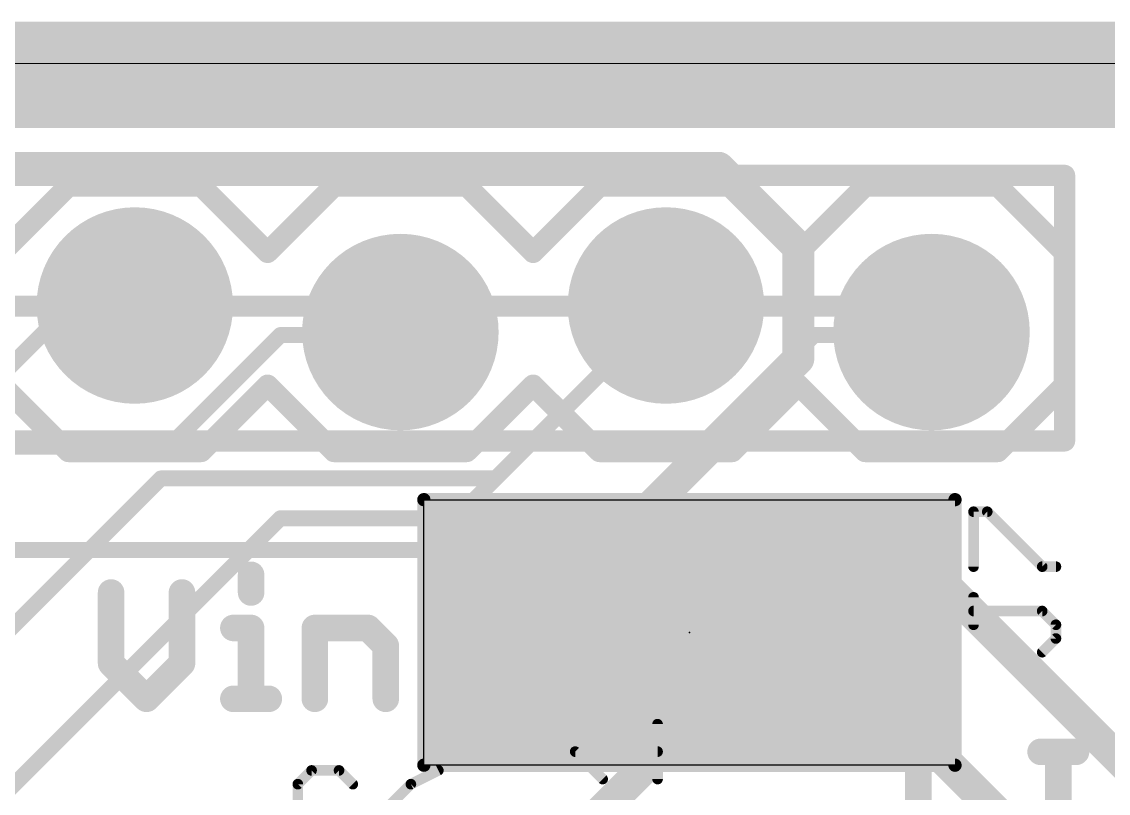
# Model space of a CAD drawing. Extents: x -6.8 to 69.2, y -5 to 26.2.
# Drawn here: x 46.45 to 56.84, y 18.02 to 25.4 of the extents above; entities that cross this region are included whole.
import ezdxf

# ---------------------------------------------------------------- set-up
doc = ezdxf.new("R2010")
doc.units = 0
for name, color, linetype in [('1', 22, 'CONTINUOUS'), ('16', 175, 'CONTINUOUS'), ('17', 82, 'CONTINUOUS'), ('20', 7, 'CONTINUOUS'), ('21', 253, 'CONTINUOUS'), ('23', 7, 'CONTINUOUS'), ('25', 253, 'CONTINUOUS'), ('39', 22, 'CONTINUOUS'), ('41', 22, 'CONTINUOUS'), ('42', 175, 'CONTINUOUS'), ('48', 253, 'CONTINUOUS'), ('51', 253, 'CONTINUOUS')]:
    doc.layers.add(name, color=color, linetype=linetype)

# ---------------------------------------------------------------- blocks, each defined once
blk = doc.blocks.new('RECT')
blk.add_solid([(-0.5, -0.5), (0.5, -0.5), (-0.5, 0.5), (0.5, 0.5)])
blk = doc.blocks.new('SQUAREP')
blk.add_solid([(-0.5, -0.5), (0.5, -0.5), (-0.5, 0.5), (0.5, 0.5)])
blk = doc.blocks.new('ROUNDP')
at = {"const_width": 0.5}
blk.add_lwpolyline([(0, -0.25, 1), (0, 0.25, 1), (0, -0.25)], format="xyb", dxfattribs=at)

msp = doc.modelspace()

# ---------------------------------------------------------------- linework, layer by layer
at = {"layer": '1'}
for points, const_width in [([(26.2128, 24.003), (53.1114, 24.003)], 0.3048), ([(53.1114, 24.003), (53.8734, 23.241)], 0.3048), ([(53.8734, 23.241), (53.8734, 22.1742)], 0.3048), ([(52.578, 22.6314), (52.6072, 22.6853)], 0.1524), ([(52.578, 22.6314), (50.292, 20.3454)], 0.1524), ([(53.8734, 22.1742), (51.5874, 19.8882)], 0.3048), ([(50.292, 20.3454), (44.5008, 20.3454)], 0.1524), ([(51.5874, 19.8882), (51.5874, 19.5834)], 0.3048), ([(51.5874, 19.5834), (51.562, 19.558)], 0.3048)]:
    msp.add_lwpolyline(points, dxfattribs=dict(at, const_width=const_width))
for points, const_width in [([(53.1653, 24.0569, 1), (53.0575, 23.9491)], 0.1524), ([(53.1114, 23.9268, 1), (53.1114, 24.0792)], 0.1524), ([(53.9496, 23.241, 1), (53.7972, 23.241)], 0.1524), ([(53.8195, 23.1871, 1), (53.9273, 23.2949)], 0.1524), ([(52.6407, 22.6672, 1), (52.5736, 22.7035)], 0.0762), ([(52.5445, 22.6495, 1), (52.6115, 22.6133)], 0.0762), ([(52.6049, 22.6045, 1), (52.5511, 22.6583)], 0.0762), ([(53.7972, 22.1742, 1), (53.9496, 22.1742)], 0.1524), ([(53.9273, 22.1203, 1), (53.8195, 22.2281)], 0.1524), ([(50.2651, 20.3723, 1), (50.3189, 20.3185)], 0.0762), ([(50.292, 20.3073, 1), (50.292, 20.3835)], 0.0762), ([(51.6636, 19.8882, 1), (51.5112, 19.8882)], 0.1524), ([(51.5335, 19.9421, 1), (51.6413, 19.8343)], 0.1524), ([(51.5081, 19.6119, 1), (51.6159, 19.5041)], 0.1524), ([(51.5112, 19.5834, 1), (51.6636, 19.5834)], 0.1524), ([(51.6413, 19.5295, 1), (51.5335, 19.6373)], 0.1524)]:
    msp.add_lwpolyline(points, format="xyb", dxfattribs=dict(at, const_width=const_width))
at = {"layer": '16'}
for points, const_width in [([(47.4726, 22.6314), (47.5272, 22.6853)], 0.1524), ([(52.578, 22.6314), (52.6072, 22.6853)], 0.1524), ([(44.8818, 20.6502), (46.863, 22.6314)], 0.1524), ([(46.863, 22.6314), (47.4726, 22.6314)], 0.1524), ([(52.578, 22.6314), (50.9778, 21.0312)], 0.1524), ([(47.8536, 21.336), (48.9204, 22.4028)], 0.1524), ([(48.9204, 22.4028), (50.0634, 22.4028)], 0.1524), ([(50.0634, 22.4028), (50.0672, 22.4313)], 0.1524), ([(52.2732, 20.6502), (54.0258, 22.4028)], 0.1524), ([(54.0258, 22.4028), (55.0926, 22.4028)], 0.1524), ([(55.0926, 22.4028), (55.1472, 22.4313)], 0.1524), ([(46.0248, 21.336), (47.8536, 21.336)], 0.1524), ([(47.7774, 21.0312), (44.0436, 17.2974)], 0.1524), ([(50.9778, 21.0312), (47.7774, 21.0312)], 0.1524), ([(52.7304, 19.812), (53.6448, 20.7264)], 0.3048), ([(53.6448, 20.7264), (54.5592, 20.7264)], 0.3048), ([(54.5592, 20.7264), (58.674, 16.6116)], 0.3048), ([(40.386, 12.1158), (48.9204, 20.6502)], 0.1524), ([(48.9204, 20.6502), (52.2732, 20.6502)], 0.1524), ([(52.7304, 18.5928), (52.7304, 19.812)], 0.3048), ([(54.102, 19.5072), (54.102, 19.558)], 0.3048), ([(54.102, 19.5072), (57.2262, 16.383)], 0.3048), ([(48.5394, 14.4018), (52.7304, 18.5928)], 0.3048)]:
    msp.add_lwpolyline(points, dxfattribs=dict(at, const_width=const_width))
for points, const_width in [([(47.5539, 22.6582, 1), (47.5004, 22.7124)], 0.0762), ([(52.6407, 22.6672, 1), (52.5736, 22.7035)], 0.0762), ([(46.863, 22.6695, 1), (46.863, 22.5933)], 0.0762), ([(46.8899, 22.6045, 1), (46.8361, 22.6583)], 0.0762), ([(47.4458, 22.6585, 1), (47.4994, 22.6043)], 0.0762), ([(47.4726, 22.5933, 1), (47.4726, 22.6695)], 0.0762), ([(52.5445, 22.6495, 1), (52.6115, 22.6133)], 0.0762), ([(52.6049, 22.6045, 1), (52.5511, 22.6583)], 0.0762), ([(48.9204, 22.4409, 1), (48.9204, 22.3647)], 0.0762), ([(48.9473, 22.3759, 1), (48.8935, 22.4297)], 0.0762), ([(50.1049, 22.4264, 1), (50.0294, 22.4363)], 0.0762), ([(50.0634, 22.3647, 1), (50.0634, 22.4409)], 0.0762), ([(54.0258, 22.4409, 1), (54.0258, 22.3647)], 0.0762), ([(54.0527, 22.3759, 1), (53.9989, 22.4297)], 0.0762), ([(55.0749, 22.4366, 1), (55.1103, 22.369)], 0.0762), ([(55.0926, 22.3647, 1), (55.0926, 22.4409)], 0.0762), ([(55.1648, 22.3976, 1), (55.1295, 22.4651)], 0.0762), ([(50.0256, 22.4078, 1), (50.1012, 22.3978)], 0.0762), ([(47.8536, 21.2979, 1), (47.8536, 21.3741)], 0.0762), ([(47.8267, 21.3629, 1), (47.8805, 21.3091)], 0.0762), ([(47.7774, 21.0693, 1), (47.7774, 20.9931)], 0.0762), ([(47.8043, 21.0043, 1), (47.7505, 21.0581)], 0.0762), ([(50.9509, 21.0581, 1), (51.0047, 21.0043)], 0.0762), ([(50.9778, 20.9931, 1), (50.9778, 21.0693)], 0.0762), ([(53.6448, 20.8026, 1), (53.6448, 20.6502)], 0.1524), ([(53.6987, 20.6725, 1), (53.5909, 20.7803)], 0.1524), ([(54.6131, 20.7803, 1), (54.5053, 20.6725)], 0.1524), ([(54.5592, 20.6502, 1), (54.5592, 20.8026)], 0.1524), ([(48.9204, 20.6883, 1), (48.9204, 20.6121)], 0.0762), ([(48.9473, 20.6233, 1), (48.8935, 20.6771)], 0.0762), ([(52.2463, 20.6771, 1), (52.3001, 20.6233)], 0.0762), ([(52.2732, 20.6121, 1), (52.2732, 20.6883)], 0.0762), ([(52.8066, 19.812, 1), (52.6542, 19.812)], 0.1524), ([(52.6765, 19.8659, 1), (52.7843, 19.7581)], 0.1524), ([(54.1782, 19.558, 1), (54.0258, 19.558)], 0.1524), ([(54.1559, 19.5611, 1), (54.0481, 19.4533)], 0.1524), ([(54.0258, 19.5072, 1), (54.1782, 19.5072)], 0.1524), ([(52.7843, 18.5389, 1), (52.6765, 18.6467)], 0.1524), ([(52.6542, 18.5928, 1), (52.8066, 18.5928)], 0.1524)]:
    msp.add_lwpolyline(points, format="xyb", dxfattribs=dict(at, const_width=const_width))
at = {"layer": '20', "const_width": 0.01}
msp.add_lwpolyline([(2.25, 25), (65.5, 25)], dxfattribs=at)
at = {"layer": '21'}
for points, const_width in [([(56.42, 23.93), (20.86, 23.93)], 0.203), ([(56.42, 21.39), (56.42, 23.93)], 0.203), ([(46.8922, 23.8283), (46.2572, 23.1933)], 0.2032), ([(46.8922, 23.8283), (48.1622, 23.8283)], 0.2032), ([(48.1622, 23.8283), (48.7972, 23.1933)], 0.2032), ([(48.7972, 23.1933), (49.4322, 23.8283)], 0.2032), ([(49.4322, 23.8283), (50.7022, 23.8283)], 0.2032), ([(50.7022, 23.8283), (51.3372, 23.1933)], 0.2032), ([(51.3372, 23.1933), (51.9722, 23.8283)], 0.2032), ([(51.9722, 23.8283), (53.2422, 23.8283)], 0.2032), ([(53.2422, 23.8283), (53.8772, 23.1933)], 0.2032), ([(54.5122, 23.8283), (53.8772, 23.1933)], 0.2032), ([(54.5122, 23.8283), (55.7822, 23.8283)], 0.2032), ([(55.7822, 23.8283), (56.4172, 23.1933)], 0.2032), ([(56.4172, 23.1933), (56.4172, 21.9233)], 0.2032), ([(46.2572, 21.9233), (46.8922, 21.2883)], 0.2032), ([(48.7972, 21.9233), (48.1622, 21.2883)], 0.2032), ([(49.4322, 21.2883), (48.7972, 21.9233)], 0.2032), ([(51.3372, 21.9233), (50.7022, 21.2883)], 0.2032), ([(51.9722, 21.2883), (51.3372, 21.9233)], 0.2032), ([(53.8772, 21.9233), (53.2422, 21.2883)], 0.2032), ([(53.8772, 21.9233), (54.5122, 21.2883)], 0.2032), ([(56.4172, 21.9233), (55.7822, 21.2883)], 0.2032), ([(20.86, 21.39), (56.42, 21.39)], 0.203), ([(48.1622, 21.2883), (46.8922, 21.2883)], 0.2032), ([(50.7022, 21.2883), (49.4322, 21.2883)], 0.2032), ([(53.2422, 21.2883), (51.9722, 21.2883)], 0.2032), ([(55.7822, 21.2883), (54.5122, 21.2883)], 0.2032), ([(50.292, 18.288), (50.292, 20.828)], 0.127), ([(50.292, 20.828), (55.372, 20.828)], 0.127), ([(55.372, 20.828), (55.372, 18.288)], 0.127), ([(48.6395, 20.1093), (48.6395, 19.9399)], 0.254), ([(47.3006, 19.9399), (47.3006, 19.262)], 0.254), ([(47.9785, 19.262), (47.9785, 19.9399)], 0.254), ([(48.47, 19.6009), (48.6395, 19.6009)], 0.254), ([(48.6395, 19.6009), (48.6395, 18.923)], 0.254), ([(49.2496, 18.923), (49.2496, 19.6009)], 0.254), ([(49.2496, 19.6009), (49.758, 19.6009)], 0.254), ([(49.758, 19.6009), (49.9275, 19.4314)], 0.254), ([(49.9275, 19.4314), (49.9275, 18.923)], 0.254), ([(47.3006, 19.262), (47.6396, 18.923)], 0.254), ([(47.6396, 18.923), (47.9785, 19.262)], 0.254), ([(48.47, 18.923), (48.809, 18.923)], 0.254), ([(55.0212, 18.4159), (55.0212, 17.399)], 0.254), ([(56.1906, 18.4159), (56.5296, 18.4159)], 0.254), ([(56.3601, 17.399), (56.3601, 18.4159)], 0.254), ([(55.372, 18.288), (50.292, 18.288)], 0.127)]:
    msp.add_lwpolyline(points, dxfattribs=dict(at, const_width=const_width))
for points, const_width in [([(56.4708, 23.93, 1), (56.3693, 23.93)], 0.1015), ([(56.42, 23.8792, 1), (56.42, 23.9808)], 0.1015), ([(46.8922, 23.8791, 1), (46.8922, 23.7775)], 0.1016), ([(46.9281, 23.7924, 1), (46.8562, 23.8643)], 0.1016), ([(48.1981, 23.8643, 1), (48.1262, 23.7924)], 0.1016), ([(48.1622, 23.7775, 1), (48.1622, 23.8791)], 0.1016), ([(49.4322, 23.8791, 1), (49.4322, 23.7775)], 0.1016), ([(49.4681, 23.7924, 1), (49.3962, 23.8643)], 0.1016), ([(50.7381, 23.8643, 1), (50.6662, 23.7924)], 0.1016), ([(50.7022, 23.7775, 1), (50.7022, 23.8791)], 0.1016), ([(51.9722, 23.8791, 1), (51.9722, 23.7775)], 0.1016), ([(52.0081, 23.7924, 1), (51.9362, 23.8643)], 0.1016), ([(53.2781, 23.8643, 1), (53.2062, 23.7924)], 0.1016), ([(53.2422, 23.7775, 1), (53.2422, 23.8791)], 0.1016), ([(54.5122, 23.8791, 1), (54.5122, 23.7775)], 0.1016), ([(54.5481, 23.7924, 1), (54.4762, 23.8643)], 0.1016), ([(55.8181, 23.8643, 1), (55.7462, 23.7924)], 0.1016), ([(55.7822, 23.7775, 1), (55.7822, 23.8791)], 0.1016), ([(48.7612, 23.2293, 1), (48.8331, 23.1574)], 0.1016), ([(48.7612, 23.1574, 1), (48.8331, 23.2293)], 0.1016), ([(51.3012, 23.2293, 1), (51.3731, 23.1574)], 0.1016), ([(51.3012, 23.1574, 1), (51.3731, 23.2293)], 0.1016), ([(53.8412, 23.2293, 1), (53.9131, 23.1574)], 0.1016), ([(53.8412, 23.1574, 1), (53.9131, 23.2293)], 0.1016), ([(56.468, 23.1933, 1), (56.3664, 23.1933)], 0.1016), ([(56.3812, 23.1574, 1), (56.4531, 23.2293)], 0.1016), ([(48.8331, 21.9593, 1), (48.7612, 21.8874)], 0.1016), ([(48.8331, 21.8874, 1), (48.7612, 21.9593)], 0.1016), ([(51.3731, 21.9593, 1), (51.3012, 21.8874)], 0.1016), ([(51.3731, 21.8874, 1), (51.3012, 21.9593)], 0.1016), ([(53.9131, 21.9593, 1), (53.8412, 21.8874)], 0.1016), ([(53.9131, 21.8874, 1), (53.8412, 21.9593)], 0.1016), ([(56.3664, 21.9233, 1), (56.468, 21.9233)], 0.1016), ([(56.4531, 21.8874, 1), (56.3812, 21.9593)], 0.1016), ([(56.3693, 21.39, 1), (56.4708, 21.39)], 0.1015), ([(56.42, 21.3392, 1), (56.42, 21.4408)], 0.1015), ([(46.8922, 21.3391, 1), (46.8922, 21.2375)], 0.1016), ([(46.8562, 21.2524, 1), (46.9281, 21.3243)], 0.1016), ([(48.1262, 21.3243, 1), (48.1981, 21.2524)], 0.1016), ([(48.1622, 21.2375, 1), (48.1622, 21.3391)], 0.1016), ([(49.4322, 21.3391, 1), (49.4322, 21.2375)], 0.1016), ([(49.3962, 21.2524, 1), (49.4681, 21.3243)], 0.1016), ([(50.6662, 21.3243, 1), (50.7381, 21.2524)], 0.1016), ([(50.7022, 21.2375, 1), (50.7022, 21.3391)], 0.1016), ([(51.9722, 21.3391, 1), (51.9722, 21.2375)], 0.1016), ([(51.9362, 21.2524, 1), (52.0081, 21.3243)], 0.1016), ([(53.2062, 21.3243, 1), (53.2781, 21.2524)], 0.1016), ([(53.2422, 21.2375, 1), (53.2422, 21.3391)], 0.1016), ([(54.5122, 21.3391, 1), (54.5122, 21.2375)], 0.1016), ([(54.4762, 21.2524, 1), (54.5481, 21.3243)], 0.1016), ([(55.7462, 21.3243, 1), (55.8181, 21.2524)], 0.1016), ([(55.7822, 21.2375, 1), (55.7822, 21.3391)], 0.1016), ([(50.3238, 20.828, 1), (50.2602, 20.828)], 0.0635), ([(50.292, 20.8597, 1), (50.292, 20.7963)], 0.0635), ([(55.4038, 20.828, 1), (55.3402, 20.828)], 0.0635), ([(55.372, 20.7963, 1), (55.372, 20.8597)], 0.0635), ([(48.703, 20.1093, 1), (48.576, 20.1093)], 0.127), ([(47.3641, 19.9399, 1), (47.2371, 19.9399)], 0.127), ([(48.042, 19.9399, 1), (47.915, 19.9399)], 0.127), ([(48.576, 19.9399, 1), (48.703, 19.9399)], 0.127), ([(48.47, 19.6644, 1), (48.47, 19.5374)], 0.127), ([(48.703, 19.6009, 1), (48.576, 19.6009)], 0.127), ([(48.6395, 19.5374, 1), (48.6395, 19.6644)], 0.127), ([(49.3131, 19.6009, 1), (49.1861, 19.6009)], 0.127), ([(49.2496, 19.6644, 1), (49.2496, 19.5374)], 0.127), ([(49.8029, 19.6458, 1), (49.7131, 19.556)], 0.127), ([(49.758, 19.5374, 1), (49.758, 19.6644)], 0.127), ([(49.991, 19.4314, 1), (49.864, 19.4314)], 0.127), ([(49.8826, 19.3865, 1), (49.9724, 19.4763)], 0.127), ([(47.3455, 19.3069, 1), (47.2557, 19.2171)], 0.127), ([(48.0234, 19.2171, 1), (47.9336, 19.3069)], 0.127), ([(47.2371, 19.262, 1), (47.3641, 19.262)], 0.127), ([(47.915, 19.262, 1), (48.042, 19.262)], 0.127), ([(47.5947, 18.9679, 1), (47.6845, 18.8781)], 0.127), ([(47.5947, 18.8781, 1), (47.6845, 18.9679)], 0.127), ([(48.47, 18.9865, 1), (48.47, 18.8595)], 0.127), ([(48.809, 18.8595, 1), (48.809, 18.9865)], 0.127), ([(48.576, 18.923, 1), (48.703, 18.923)], 0.127), ([(49.1861, 18.923, 1), (49.3131, 18.923)], 0.127), ([(49.864, 18.923, 1), (49.991, 18.923)], 0.127), ([(55.0847, 18.4159, 1), (54.9577, 18.4159)], 0.127), ([(56.1906, 18.4794, 1), (56.1906, 18.3524)], 0.127), ([(56.4236, 18.4159, 1), (56.2966, 18.4159)], 0.127), ([(56.5296, 18.3524, 1), (56.5296, 18.4794)], 0.127), ([(50.2602, 18.288, 1), (50.3238, 18.288)], 0.0635), ([(50.292, 18.3197, 1), (50.292, 18.2563)], 0.0635), ([(55.3402, 18.288, 1), (55.4038, 18.288)], 0.0635), ([(55.372, 18.2563, 1), (55.372, 18.3197)], 0.0635)]:
    msp.add_lwpolyline(points, format="xyb", dxfattribs=dict(at, const_width=const_width))
at = {"layer": '23'}
msp.add_point((52.832, 19.558), dxfattribs=at)
at = {"layer": '25', "const_width": 0.1016}
for points in [[(55.5491, 20.1872), (55.5491, 20.7126)], [(55.5491, 20.7126), (55.6805, 20.7126)], [(55.6805, 20.7126), (56.2059, 20.1872)], [(56.2059, 20.1872), (56.3372, 20.1872)], [(55.5491, 19.6313), (55.5491, 19.894)], [(56.2059, 19.7627), (55.5491, 19.7627)], [(56.3372, 19.6313), (56.2059, 19.7627)], [(56.3372, 19.5), (56.3372, 19.6313)], [(56.2059, 19.3686), (56.3372, 19.5)], [(52.5272, 18.1552), (52.5272, 18.6806)], [(52.0018, 18.1552), (51.7391, 18.4179)], [(51.7391, 18.4179), (52.5272, 18.4179)], [(49.218, 18.2379), (49.0866, 18.1065)], [(49.4807, 18.2379), (49.218, 18.2379)], [(49.612, 18.1065), (49.4807, 18.2379)], [(50.4306, 18.2379), (50.1679, 18.1065)], [(49.0866, 18.1065), (49.0866, 17.5811)], [(50.1679, 18.1065), (49.9052, 17.8438)]]:
    msp.add_lwpolyline(points, dxfattribs=at)
at = {"layer": '25', "const_width": 0.0508}
for points in [[(55.5745, 20.7126, 1), (55.5237, 20.7126)], [(55.5491, 20.738, 1), (55.5491, 20.6872)], [(55.6984, 20.7306, 1), (55.6625, 20.6946)], [(55.6805, 20.6872, 1), (55.6805, 20.738)], [(55.5237, 20.1872, 1), (55.5745, 20.1872)], [(56.2059, 20.2126, 1), (56.2059, 20.1618)], [(56.1879, 20.1693, 1), (56.2238, 20.2052)], [(56.3372, 20.1618, 1), (56.3372, 20.2126)], [(55.5745, 19.894, 1), (55.5237, 19.894)], [(55.5491, 19.7881, 1), (55.5491, 19.7373)], [(56.2238, 19.7806, 1), (56.1879, 19.7447)], [(56.2059, 19.7373, 1), (56.2059, 19.7881)], [(55.5237, 19.6313, 1), (55.5745, 19.6313)], [(56.3626, 19.6313, 1), (56.3118, 19.6313)], [(56.3192, 19.6134, 1), (56.3552, 19.6493)], [(56.3552, 19.482, 1), (56.3192, 19.5179)], [(56.3118, 19.5, 1), (56.3626, 19.5)], [(56.1879, 19.3866, 1), (56.2238, 19.3507)], [(52.5526, 18.6806, 1), (52.5018, 18.6806)], [(51.7391, 18.4433, 1), (51.7391, 18.3925)], [(51.7571, 18.4359, 1), (51.7212, 18.4)], [(52.5272, 18.3925, 1), (52.5272, 18.4433)], [(49.218, 18.2633, 1), (49.218, 18.2125)], [(49.2359, 18.2199, 1), (49.2, 18.2558)], [(49.4986, 18.2558, 1), (49.4627, 18.2199)], [(49.4807, 18.2125, 1), (49.4807, 18.2633)], [(50.442, 18.2152, 1), (50.4192, 18.2606)], [(51.9839, 18.1373, 1), (52.0198, 18.1732)], [(49.112, 18.1065, 1), (49.0612, 18.1065)], [(49.0687, 18.1245, 1), (49.1046, 18.0886)], [(49.5941, 18.0886, 1), (49.63, 18.1245)], [(50.1566, 18.1292, 1), (50.1793, 18.0838)], [(50.1859, 18.0886, 1), (50.15, 18.1245)], [(52.5018, 18.1552, 1), (52.5526, 18.1552)]]:
    msp.add_lwpolyline(points, format="xyb", dxfattribs=at)
at = {"layer": '39'}
for p, q in [((50.292, 18.288), (50.292, 20.828)), ((50.292, 20.828), (55.372, 20.828)), ((55.372, 18.288), (50.292, 18.288))]:
    msp.add_line(p, q, dxfattribs=at)
at = {"layer": '48', "const_width": 0.2}
for points in [[(22.1586, 22.6787), (55.1978, 22.6787)], [(55.1978, 22.6787), (55.2475, 22.6289)]]:
    msp.add_lwpolyline(points, dxfattribs=at)
at = {"layer": '48', "const_width": 0.1}
for points in [[(55.2331, 22.714, 1), (55.1624, 22.6433)], [(55.1978, 22.6287, 1), (55.1978, 22.7287)], [(55.2122, 22.5936, 1), (55.2829, 22.6643)]]:
    msp.add_lwpolyline(points, format="xyb", dxfattribs=at)

# ---------------------------------------------------------------- block references
at = {"layer": '17', "rotation": 90}
for name, p, xscale, yscale in [('ROUNDP', (47.5272, 22.6853), 1.8796, 1.8796), ('ROUNDP', (47.5272, 22.6853), 1.8796, 1.8796), ('ROUNDP', (52.6072, 22.6853), 1.8796, 1.8796), ('ROUNDP', (52.6072, 22.6853), 1.8796, 1.8796), ('ROUNDP', (50.0672, 22.4313), 1.8796, 1.8796), ('ROUNDP', (50.0672, 22.4313), 1.8796, 1.8796), ('ROUNDP', (55.1472, 22.4313), 1.8796, 1.8796), ('ROUNDP', (55.1472, 22.4313), 1.8796, 1.8796), ('SQUAREP', (51.562, 19.558), 1.651, 1.651), ('SQUAREP', (51.562, 19.558), 1.651, 1.651), ('ROUNDP', (54.102, 19.558), 1.651, 1.651), ('ROUNDP', (54.102, 19.558), 1.651, 1.651)]:
    msp.add_blockref(name, p, dxfattribs=dict(at, xscale=xscale, yscale=yscale))
at = {"layer": '39', "xscale": 2.54, "yscale": 5.08, "rotation": 90}
msp.add_blockref('RECT', (52.832, 19.558), dxfattribs=at)
at = {"layer": '41', "xscale": 47.244, "yscale": 1.016}
msp.add_blockref('RECT', (34.29, 24.892), dxfattribs=at)
at = {"layer": '42', "xscale": 47.244, "yscale": 1.016}
msp.add_blockref('RECT', (34.29, 24.892), dxfattribs=at)
at = {"layer": '51', "xscale": 0.508, "yscale": 0.508}
for p in [(47.5272, 22.5583), (50.0672, 22.5583), (52.6072, 22.5583), (55.1472, 22.5583)]:
    msp.add_blockref('RECT', p, dxfattribs=at)

doc.saveas('drawing.dxf')
